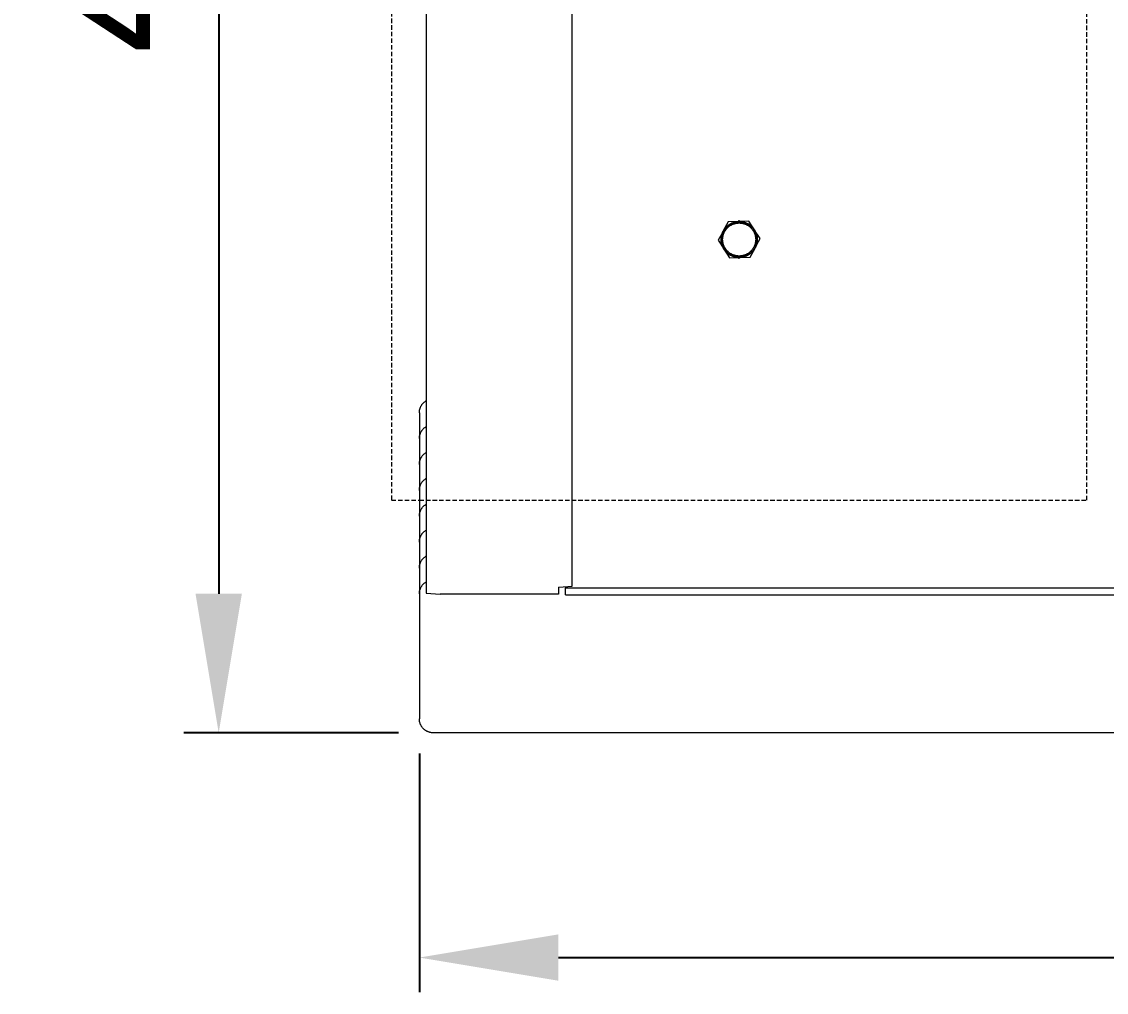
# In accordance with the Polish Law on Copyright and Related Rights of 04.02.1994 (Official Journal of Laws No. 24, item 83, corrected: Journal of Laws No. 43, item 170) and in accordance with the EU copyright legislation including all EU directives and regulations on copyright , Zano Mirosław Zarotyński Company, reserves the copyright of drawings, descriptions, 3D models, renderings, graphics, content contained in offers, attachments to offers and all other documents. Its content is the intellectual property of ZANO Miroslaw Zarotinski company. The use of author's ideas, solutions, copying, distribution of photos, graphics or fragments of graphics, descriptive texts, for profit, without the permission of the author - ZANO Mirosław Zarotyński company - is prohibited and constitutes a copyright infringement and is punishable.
# Model space of a CAD drawing. Header units: millimetres. Extents: x -119 to 3638, y -51 to 1798.
# Drawn here: x -119.2 to 192.8, y -51.4 to 227.8 of the extents above; entities that cross this region are included whole.
import ezdxf

# ---------------------------------------------------------------- set-up
doc = ezdxf.new("R2010")
doc.units = ezdxf.units.MM
doc.linetypes.add('HIDDEN', pattern=[1.905, 1.27, -0.635])
for name, color, linetype, lineweight in [('ZANO_R', 7, 'Continuous', 0), ('ZANO_R_przerywana', 7, 'HIDDEN', 0), ('ZANO_W', 1, 'Continuous', 0)]:
    doc.layers.add(name, color=color, linetype=linetype, lineweight=lineweight)
doc.styles.add('Arial', font='arial.ttf')
doc.styles.get("Standard").update_dxf_attribs({"font": 'ARIALUNI.TTF'})
doc.dimstyles.new('pl i ang', dxfattribs={"dimtxt": 50, "dimasz": 50, "dimexe": 1.25, "dimexo": 0.625, "dimgap": 10, "dimtad": 1, "dimtoh": 1, "dimtxsty": 'Standard', "dimcen": 2.5, "dimclrd": 1, "dimclre": 1, "dimclrt": 1, "dimadec": 0, "dimazin": 0, "dimtfac": 1, "dimtmove": 0, "dimatfit": 3, "dimfxl": 1, "dimarcsym": 1})

# ---------------------------------------------------------------- blocks, each defined once
blk = doc.blocks.new('*D388')
at = {"layer": 'ZANO_W', "color": 1, "lineweight": -2}
for p, q in [((-10.79, 507.08), (-72.51, 507.08)), ((-62.51, 467.08), (-62.51, 63.22)), ((-10.79, 23.22), (-72.51, 23.22))]:
    blk.add_line(p, q, dxfattribs=at)
at = {"layer": 'ZANO_W', "color": 1}
for points in [[(-55.84, 467.08), (-69.17, 467.08), (-62.51, 507.08)], [(-69.17, 63.22), (-55.84, 63.22), (-62.51, 23.22)]]:
    blk.add_solid(points, dxfattribs=at)
at = {"layer": 'ZANO_W', "color": 1, "insert": (-92.93, 265.15), "char_height": 40, "attachment_point": 5, "rotation": 90, "style": 'Arial'}
blk.add_mtext('484', dxfattribs=at)
blk = doc.blocks.new('*D389')
at = {"layer": 'ZANO_W', "color": 1, "lineweight": -2}
for p, q in [((-4.79, 17.22), (-4.79, -51.45)), ((995.21, 17.22), (995.21, -51.45)), ((35.21, -41.45), (955.21, -41.45))]:
    blk.add_line(p, q, dxfattribs=at)
at = {"layer": 'ZANO_W', "color": 1}
for points in [[(35.21, -34.78), (35.21, -48.11), (-4.79, -41.45)], [(955.21, -48.11), (955.21, -34.78), (995.21, -41.45)]]:
    blk.add_solid(points, dxfattribs=at)
at = {"layer": 'ZANO_W', "color": 1, "insert": (495.21, -11.02), "char_height": 40, "attachment_point": 5, "style": 'Arial'}
blk.add_mtext('1000', dxfattribs=at)

msp = doc.modelspace()

# ---------------------------------------------------------------- linework, layer by layer
at = {"layer": 'ZANO_R'}
for p, q in [((-2.79, 466.88), (-2.79, 63.42)), ((39.21, 65.42), (39.21, 464.88)), ((84, 170.22), (82.64, 167.64)), ((83.19, 168.44), (83.3, 168.58)), ((83.3, 168.58), (83.42, 168.71)), ((83.5, 168.5), (83.39, 168.37)), ((83.42, 168.71), (83.54, 168.83)), ((83.61, 168.62), (83.5, 168.5)), ((83.54, 168.83), (83.67, 168.95)), ((83.74, 168.74), (83.61, 168.62)), ((83.67, 168.95), (83.8, 169.07)), ((83.86, 168.86), (83.74, 168.74)), ((83.77, 168.42), (83.88, 168.53)), ((83.8, 169.07), (83.93, 169.18)), ((83.99, 168.97), (83.86, 168.86)), ((83.88, 168.53), (84, 168.65)), ((83.93, 169.18), (84.07, 169.29)), ((84.12, 169.08), (83.99, 168.97)), ((86.92, 170.34), (84, 170.22)), ((84, 168.65), (84.12, 168.76)), ((84.07, 169.29), (84.21, 169.4)), ((84.26, 169.18), (84.12, 169.08)), ((84.12, 168.76), (84.25, 168.86)), ((84.21, 169.4), (84.36, 169.5)), ((84.25, 168.86), (84.38, 168.96)), ((84.4, 169.28), (84.26, 169.18)), ((84.36, 169.5), (84.51, 169.59)), ((84.38, 168.96), (84.51, 169.06)), ((84.54, 169.37), (84.4, 169.28)), ((84.51, 169.59), (84.66, 169.68)), ((84.51, 169.06), (84.65, 169.15)), ((84.54, 169.37), (84.69, 169.46)), ((84.65, 169.15), (84.79, 169.23)), ((84.66, 169.68), (84.81, 169.76)), ((84.69, 169.46), (84.83, 169.55)), ((84.79, 169.23), (84.93, 169.31)), ((84.81, 169.76), (84.97, 169.84)), ((84.83, 169.55), (84.99, 169.63)), ((84.93, 169.31), (85.08, 169.39)), ((84.97, 169.84), (85.13, 169.91)), ((84.99, 169.63), (85.14, 169.7)), ((85.08, 169.39), (85.22, 169.46)), ((85.13, 169.91), (85.29, 169.98)), ((85.14, 169.7), (85.3, 169.77)), ((85.22, 169.46), (85.37, 169.53)), ((85.29, 169.98), (85.46, 170.04)), ((85.3, 169.77), (85.46, 169.83)), ((85.37, 169.53), (85.53, 169.59)), ((85.46, 170.04), (85.62, 170.1)), ((85.46, 169.83), (85.62, 169.89)), ((85.53, 169.59), (85.68, 169.64)), ((85.62, 170.1), (85.79, 170.15)), ((85.62, 169.89), (85.78, 169.94)), ((85.68, 169.64), (85.84, 169.69)), ((85.78, 169.94), (85.94, 169.98)), ((85.79, 170.15), (85.96, 170.19)), ((85.84, 169.69), (85.99, 169.74)), ((85.94, 169.98), (86.11, 170.02)), ((85.96, 170.19), (86.13, 170.23)), ((85.99, 169.74), (86.15, 169.78)), ((86.11, 170.02), (86.28, 170.06)), ((86.13, 170.23), (86.3, 170.27)), ((86.15, 169.78), (86.31, 169.81)), ((86.28, 170.06), (86.44, 170.09)), ((86.3, 170.27), (86.48, 170.3)), ((86.31, 169.81), (86.48, 169.84)), ((86.44, 170.09), (86.61, 170.11)), ((86.48, 170.3), (86.65, 170.32)), ((86.48, 169.84), (86.64, 169.86)), ((86.61, 170.11), (86.78, 170.13)), ((86.64, 169.86), (86.8, 169.88)), ((86.65, 170.32), (86.83, 170.33)), ((86.78, 170.13), (86.95, 170.14)), ((86.8, 169.88), (86.96, 169.89)), ((86.83, 170.33), (87, 170.34)), ((86.95, 170.14), (87.12, 170.15)), ((86.96, 169.89), (87.13, 169.9)), ((87, 170.34), (87.18, 170.35)), ((90, 170.46), (87.08, 170.35)), ((87.12, 170.15), (87.3, 170.15)), ((87.13, 169.9), (87.29, 169.9)), ((87.18, 170.35), (87.35, 170.35)), ((87.21, 170.35), (87.21, 170.75)), ((87.29, 169.9), (87.46, 169.89)), ((87.3, 170.15), (87.47, 170.14)), ((87.35, 170.35), (87.53, 170.34)), ((87.46, 169.89), (87.62, 169.88)), ((87.47, 170.14), (87.64, 170.13)), ((87.53, 170.34), (87.7, 170.32)), ((87.62, 169.88), (87.78, 169.86)), ((87.64, 170.13), (87.81, 170.11)), ((87.7, 170.32), (87.88, 170.3)), ((87.78, 169.86), (87.95, 169.84)), ((87.81, 170.11), (87.98, 170.09)), ((87.88, 170.3), (88.05, 170.28)), ((87.95, 169.84), (88.11, 169.81)), ((87.98, 170.09), (88.14, 170.06)), ((88.05, 170.28), (88.23, 170.25)), ((88.11, 169.81), (88.27, 169.78)), ((88.14, 170.06), (88.31, 170.02)), ((88.23, 170.25), (88.4, 170.21)), ((88.27, 169.78), (88.43, 169.74)), ((88.31, 170.02), (88.48, 169.98)), ((88.4, 170.21), (88.57, 170.17)), ((88.43, 169.74), (88.58, 169.69)), ((88.48, 169.98), (88.64, 169.94)), ((88.57, 170.17), (88.74, 170.12)), ((88.58, 169.69), (88.74, 169.64)), ((88.64, 169.94), (88.8, 169.89)), ((88.74, 170.12), (88.9, 170.06)), ((88.74, 169.64), (88.89, 169.59)), ((88.8, 169.89), (88.96, 169.83)), ((88.89, 169.59), (89.05, 169.53)), ((88.9, 170.06), (89.07, 170)), ((88.96, 169.83), (89.12, 169.77)), ((89.05, 169.53), (89.2, 169.46)), ((89.07, 170), (89.23, 169.94)), ((89.12, 169.77), (89.28, 169.7)), ((89.2, 169.46), (89.35, 169.39)), ((89.23, 169.94), (89.39, 169.87)), ((89.28, 169.7), (89.43, 169.63)), ((89.35, 169.39), (89.49, 169.31)), ((89.39, 169.87), (89.55, 169.79)), ((89.43, 169.63), (89.59, 169.55)), ((89.49, 169.31), (89.63, 169.23)), ((89.55, 169.79), (89.71, 169.71)), ((89.59, 169.55), (89.73, 169.46)), ((89.63, 169.23), (89.77, 169.15)), ((89.71, 169.71), (89.86, 169.62)), ((89.73, 169.46), (89.88, 169.37)), ((89.77, 169.15), (89.91, 169.06)), ((89.86, 169.62), (90.01, 169.53)), ((89.88, 169.37), (90.02, 169.28)), ((89.91, 169.06), (90.04, 168.96)), ((91.56, 167.99), (90, 170.46)), ((90.01, 169.53), (90.15, 169.43)), ((90.02, 169.28), (90.16, 169.18)), ((90.04, 168.96), (90.17, 168.86)), ((90.15, 169.43), (90.3, 169.33)), ((90.16, 169.18), (90.3, 169.08)), ((90.17, 168.86), (90.3, 168.76)), ((90.3, 169.33), (90.44, 169.22)), ((90.3, 169.08), (90.43, 168.97)), ((90.3, 168.76), (90.42, 168.65)), ((90.42, 168.65), (90.54, 168.53)), ((90.43, 168.97), (90.56, 168.86)), ((90.44, 169.22), (90.57, 169.11)), ((90.54, 168.53), (90.66, 168.42)), ((90.56, 168.86), (90.68, 168.74)), ((90.57, 169.11), (90.71, 169)), ((90.68, 168.74), (90.81, 168.62)), ((90.71, 169), (90.83, 168.88)), ((90.81, 168.62), (90.92, 168.5)), ((90.83, 168.88), (90.96, 168.75)), ((90.92, 168.5), (91.03, 168.37)), ((90.96, 168.75), (91.08, 168.62)), ((91.08, 168.62), (91.19, 168.49)), ((91.19, 168.49), (91.3, 168.36)), ((82.57, 167.49), (81.21, 164.91)), ((82.01, 165.2), (82.02, 165.38)), ((82.02, 165.38), (82.03, 165.55)), ((82.03, 165.55), (82.04, 165.73)), ((82.04, 165.73), (82.07, 165.9)), ((82.07, 165.9), (82.09, 166.08)), ((82.09, 166.08), (82.13, 166.25)), ((82.13, 166.25), (82.17, 166.42)), ((82.17, 166.42), (82.21, 166.59)), ((82.21, 166.59), (82.27, 166.76)), ((82.22, 165.4), (82.21, 165.23)), ((82.23, 165.57), (82.22, 165.4)), ((82.25, 165.74), (82.23, 165.57)), ((82.27, 165.91), (82.25, 165.74)), ((82.27, 166.76), (82.32, 166.92)), ((82.3, 166.08), (82.27, 165.91)), ((82.33, 166.25), (82.3, 166.08)), ((82.32, 166.92), (82.39, 167.09)), ((82.37, 166.41), (82.33, 166.25)), ((82.42, 166.58), (82.37, 166.41)), ((82.39, 167.09), (82.45, 167.25)), ((82.47, 166.74), (82.42, 166.58)), ((82.45, 167.25), (82.53, 167.41)), ((82.46, 165.31), (82.47, 165.47)), ((82.53, 166.9), (82.47, 166.74)), ((82.47, 165.47), (82.49, 165.64)), ((82.49, 165.64), (82.51, 165.8)), ((82.51, 165.8), (82.53, 165.96)), ((82.53, 167.41), (82.61, 167.57)), ((82.59, 167.06), (82.53, 166.9)), ((82.53, 165.96), (82.56, 166.12)), ((82.56, 166.12), (82.6, 166.28)), ((82.66, 167.22), (82.59, 167.06)), ((82.6, 166.28), (82.64, 166.44)), ((82.61, 167.57), (82.69, 167.72)), ((82.64, 166.44), (82.69, 166.6)), ((82.73, 167.37), (82.66, 167.22)), ((82.69, 167.72), (82.78, 167.87)), ((82.69, 166.6), (82.74, 166.75)), ((82.81, 167.52), (82.73, 167.37)), ((82.74, 166.75), (82.8, 166.91)), ((82.78, 167.87), (82.88, 168.02)), ((82.8, 166.91), (82.86, 167.06)), ((82.89, 167.67), (82.81, 167.52)), ((82.86, 167.06), (82.93, 167.21)), ((82.88, 168.02), (82.97, 168.16)), ((82.98, 167.82), (82.89, 167.67)), ((82.93, 167.21), (83, 167.35)), ((82.97, 168.16), (83.08, 168.3)), ((83.08, 167.96), (82.98, 167.82)), ((83, 167.35), (83.08, 167.5)), ((83.08, 168.3), (83.19, 168.44)), ((83.18, 168.1), (83.08, 167.96)), ((83.08, 167.5), (83.17, 167.64)), ((83.17, 167.64), (83.26, 167.78)), ((83.28, 168.24), (83.18, 168.1)), ((83.26, 167.78), (83.35, 167.91)), ((83.39, 168.37), (83.28, 168.24)), ((83.35, 167.91), (83.45, 168.04)), ((83.45, 168.04), (83.55, 168.17)), ((83.55, 168.17), (83.66, 168.3)), ((83.66, 168.3), (83.77, 168.42)), ((90.66, 168.42), (90.77, 168.3)), ((90.77, 168.3), (90.87, 168.17)), ((90.87, 168.17), (90.97, 168.04)), ((90.97, 168.04), (91.07, 167.91)), ((91.03, 168.37), (91.14, 168.24)), ((91.07, 167.91), (91.17, 167.78)), ((91.14, 168.24), (91.25, 168.1)), ((91.17, 167.78), (91.25, 167.64)), ((91.25, 168.1), (91.34, 167.96)), ((91.25, 167.64), (91.34, 167.5)), ((91.3, 168.36), (91.41, 168.22)), ((91.34, 167.96), (91.44, 167.82)), ((91.34, 167.5), (91.42, 167.35)), ((91.41, 168.22), (91.51, 168.07)), ((91.42, 167.35), (91.49, 167.21)), ((91.44, 167.82), (91.53, 167.67)), ((91.49, 167.21), (91.56, 167.06)), ((91.51, 168.07), (91.61, 167.92)), ((91.53, 167.67), (91.61, 167.52)), ((91.56, 167.06), (91.62, 166.91)), ((91.61, 167.92), (91.7, 167.77)), ((91.61, 167.52), (91.69, 167.37)), ((91.62, 166.91), (91.68, 166.75)), ((93.21, 165.39), (91.65, 167.86)), ((91.68, 166.75), (91.73, 166.6)), ((91.69, 167.37), (91.76, 167.22)), ((91.7, 167.77), (91.78, 167.62)), ((91.73, 166.6), (91.78, 166.44)), ((91.76, 167.22), (91.83, 167.06)), ((91.78, 167.62), (91.86, 167.47)), ((91.78, 166.44), (91.82, 166.28)), ((91.82, 166.28), (91.86, 166.12)), ((91.83, 167.06), (91.89, 166.9)), ((91.85, 162.8), (93.21, 165.39)), ((91.86, 167.47), (91.94, 167.31)), ((91.86, 166.12), (91.89, 165.96)), ((91.89, 166.9), (91.95, 166.74)), ((91.89, 165.96), (91.92, 165.8)), ((91.92, 165.8), (91.94, 165.64)), ((91.94, 167.31), (92.01, 167.15)), ((91.94, 165.64), (91.95, 165.47)), ((91.95, 166.74), (92, 166.58)), ((91.95, 165.47), (91.96, 165.31)), ((92, 166.58), (92.05, 166.41)), ((92.01, 167.15), (92.08, 166.98)), ((92.05, 166.41), (92.09, 166.25)), ((92.08, 166.98), (92.13, 166.82)), ((92.09, 166.25), (92.12, 166.08)), ((92.12, 166.08), (92.15, 165.91)), ((92.13, 166.82), (92.19, 166.65)), ((92.15, 165.91), (92.17, 165.74)), ((92.17, 165.74), (92.19, 165.57)), ((92.19, 166.65), (92.24, 166.48)), ((92.19, 165.57), (92.2, 165.4)), ((92.2, 165.4), (92.21, 165.23)), ((92.24, 166.48), (92.28, 166.31)), ((92.28, 166.31), (92.32, 166.14)), ((92.32, 166.14), (92.35, 165.97)), ((92.35, 165.97), (92.37, 165.79)), ((92.37, 165.79), (92.39, 165.62)), ((92.39, 165.62), (92.4, 165.44)), ((92.4, 165.44), (92.41, 165.27)), ((81.21, 164.91), (82.77, 162.44)), ((82.01, 165.03), (82.01, 165.2)), ((82.02, 164.85), (82.01, 165.03)), ((82.03, 164.68), (82.02, 164.85)), ((82.05, 164.5), (82.03, 164.68)), ((82.08, 164.33), (82.05, 164.5)), ((82.11, 164.16), (82.08, 164.33)), ((82.14, 163.98), (82.11, 164.16)), ((82.18, 163.81), (82.14, 163.98)), ((82.23, 163.64), (82.18, 163.81)), ((82.21, 165.23), (82.21, 165.06)), ((82.21, 165.06), (82.22, 164.89)), ((82.22, 164.89), (82.23, 164.72)), ((82.23, 164.72), (82.25, 164.55)), ((82.29, 163.48), (82.23, 163.64)), ((82.25, 164.55), (82.27, 164.38)), ((82.27, 164.38), (82.3, 164.21)), ((82.35, 163.31), (82.29, 163.48)), ((82.3, 164.21), (82.33, 164.05)), ((82.33, 164.05), (82.37, 163.88)), ((82.41, 163.15), (82.35, 163.31)), ((82.37, 163.88), (82.42, 163.72)), ((82.48, 162.99), (82.41, 163.15)), ((82.42, 163.72), (82.47, 163.55)), ((82.46, 165.15), (82.46, 165.31)), ((82.46, 164.98), (82.46, 165.15)), ((82.47, 164.82), (82.46, 164.98)), ((82.49, 164.66), (82.47, 164.82)), ((82.47, 163.55), (82.53, 163.39)), ((82.56, 162.83), (82.48, 162.99)), ((82.51, 164.49), (82.49, 164.66)), ((82.53, 164.33), (82.51, 164.49)), ((82.56, 164.17), (82.53, 164.33)), ((82.53, 163.39), (82.59, 163.23)), ((82.6, 164.01), (82.56, 164.17)), ((82.64, 162.67), (82.56, 162.83)), ((82.59, 163.23), (82.66, 163.08)), ((82.64, 163.85), (82.6, 164.01)), ((82.69, 163.7), (82.64, 163.85)), ((82.72, 162.52), (82.64, 162.67)), ((82.66, 163.08), (82.73, 162.92)), ((82.74, 163.54), (82.69, 163.7)), ((82.81, 162.37), (82.72, 162.52)), ((82.73, 162.92), (82.81, 162.77)), ((82.8, 163.39), (82.74, 163.54)), ((82.86, 163.24), (82.8, 163.39)), ((82.81, 162.77), (82.89, 162.62)), ((82.91, 162.22), (82.81, 162.37)), ((82.93, 163.09), (82.86, 163.24)), ((82.86, 162.3), (84.42, 159.83)), ((82.89, 162.62), (82.98, 162.48)), ((83, 162.94), (82.93, 163.09)), ((82.98, 162.48), (83.08, 162.33)), ((83.08, 162.8), (83, 162.94)), ((83.17, 162.65), (83.08, 162.8)), ((83.08, 162.33), (83.18, 162.19)), ((83.26, 162.52), (83.17, 162.65)), ((83.35, 162.38), (83.26, 162.52)), ((83.45, 162.25), (83.35, 162.38)), ((83.55, 162.12), (83.45, 162.25)), ((90.42, 160.07), (91.78, 162.66)), ((90.97, 162.25), (90.87, 162.12)), ((91.07, 162.38), (90.97, 162.25)), ((91.17, 162.52), (91.07, 162.38)), ((91.25, 162.65), (91.17, 162.52)), ((91.34, 162.8), (91.25, 162.65)), ((91.34, 162.33), (91.25, 162.19)), ((91.42, 162.94), (91.34, 162.8)), ((91.44, 162.48), (91.34, 162.33)), ((91.49, 163.09), (91.42, 162.94)), ((91.53, 162.62), (91.44, 162.48)), ((91.55, 162.28), (91.45, 162.13)), ((91.56, 163.24), (91.49, 163.09)), ((91.61, 162.77), (91.53, 162.62)), ((91.64, 162.42), (91.55, 162.28)), ((91.62, 163.39), (91.56, 163.24)), ((91.69, 162.92), (91.61, 162.77)), ((91.68, 163.54), (91.62, 163.39)), ((91.73, 162.58), (91.64, 162.42)), ((91.73, 163.7), (91.68, 163.54)), ((91.76, 163.08), (91.69, 162.92)), ((91.78, 163.85), (91.73, 163.7)), ((91.81, 162.73), (91.73, 162.58)), ((91.83, 163.23), (91.76, 163.08)), ((91.82, 164.01), (91.78, 163.85)), ((91.89, 162.89), (91.81, 162.73)), ((91.86, 164.17), (91.82, 164.01)), ((91.89, 163.39), (91.83, 163.23)), ((91.89, 164.33), (91.86, 164.17)), ((91.92, 164.49), (91.89, 164.33)), ((91.95, 163.55), (91.89, 163.39)), ((91.97, 163.05), (91.89, 162.89)), ((91.94, 164.66), (91.92, 164.49)), ((91.95, 164.82), (91.94, 164.66)), ((91.96, 164.98), (91.95, 164.82)), ((92, 163.72), (91.95, 163.55)), ((91.96, 165.31), (91.96, 165.15)), ((91.96, 165.15), (91.96, 164.98)), ((92.04, 163.21), (91.97, 163.05)), ((92.05, 163.88), (92, 163.72)), ((92.1, 163.37), (92.04, 163.21)), ((92.09, 164.05), (92.05, 163.88)), ((92.12, 164.21), (92.09, 164.05)), ((92.16, 163.54), (92.1, 163.37)), ((92.15, 164.38), (92.12, 164.21)), ((92.17, 164.55), (92.15, 164.38)), ((92.21, 163.71), (92.16, 163.54)), ((92.19, 164.72), (92.17, 164.55)), ((92.2, 164.89), (92.19, 164.72)), ((92.21, 165.06), (92.2, 164.89)), ((92.21, 165.23), (92.21, 165.06)), ((92.25, 163.87), (92.21, 163.71)), ((92.29, 164.05), (92.25, 163.87)), ((92.33, 164.22), (92.29, 164.05)), ((92.36, 164.39), (92.33, 164.22)), ((92.38, 164.57), (92.36, 164.39)), ((92.39, 164.74), (92.38, 164.57)), ((92.41, 164.92), (92.39, 164.74)), ((92.41, 165.27), (92.41, 165.09)), ((92.41, 165.09), (92.41, 164.92)), ((83.01, 162.08), (82.91, 162.22)), ((83.12, 161.94), (83.01, 162.08)), ((83.23, 161.8), (83.12, 161.94)), ((83.18, 162.19), (83.28, 162.06)), ((83.34, 161.67), (83.23, 161.8)), ((83.28, 162.06), (83.39, 161.93)), ((83.46, 161.54), (83.34, 161.67)), ((83.39, 161.93), (83.5, 161.8)), ((83.59, 161.42), (83.46, 161.54)), ((83.5, 161.8), (83.62, 161.67)), ((83.66, 162), (83.55, 162.12)), ((83.72, 161.3), (83.59, 161.42)), ((83.62, 161.67), (83.74, 161.55)), ((83.77, 161.88), (83.66, 162)), ((83.85, 161.18), (83.72, 161.3)), ((83.74, 161.55), (83.86, 161.44)), ((83.88, 161.76), (83.77, 161.88)), ((83.98, 161.07), (83.85, 161.18)), ((83.86, 161.44), (83.99, 161.32)), ((84, 161.65), (83.88, 161.76)), ((84.12, 160.96), (83.98, 161.07)), ((83.99, 161.32), (84.12, 161.22)), ((84.12, 161.54), (84, 161.65)), ((84.25, 161.43), (84.12, 161.54)), ((84.12, 161.22), (84.26, 161.11)), ((84.27, 160.86), (84.12, 160.96)), ((84.38, 161.33), (84.25, 161.43)), ((84.26, 161.11), (84.4, 161.01)), ((84.41, 160.76), (84.27, 160.86)), ((84.51, 161.24), (84.38, 161.33)), ((84.4, 161.01), (84.54, 160.92)), ((84.56, 160.67), (84.41, 160.76)), ((84.42, 159.83), (87.34, 159.95)), ((84.65, 161.15), (84.51, 161.24)), ((84.54, 160.92), (84.69, 160.83)), ((84.72, 160.59), (84.56, 160.67)), ((84.79, 161.06), (84.65, 161.15)), ((84.69, 160.83), (84.84, 160.75)), ((84.87, 160.5), (84.72, 160.59)), ((84.93, 160.98), (84.79, 161.06)), ((84.84, 160.75), (84.99, 160.67)), ((85.03, 160.43), (84.87, 160.5)), ((85.08, 160.9), (84.93, 160.98)), ((84.99, 160.67), (85.14, 160.6)), ((85.19, 160.36), (85.03, 160.43)), ((85.22, 160.83), (85.08, 160.9)), ((85.14, 160.6), (85.3, 160.53)), ((85.35, 160.29), (85.19, 160.36)), ((85.37, 160.77), (85.22, 160.83)), ((85.3, 160.53), (85.46, 160.47)), ((85.52, 160.23), (85.35, 160.29)), ((85.53, 160.71), (85.37, 160.77)), ((85.46, 160.47), (85.62, 160.41)), ((85.68, 160.18), (85.52, 160.23)), ((85.68, 160.65), (85.53, 160.71)), ((85.62, 160.41), (85.78, 160.36)), ((85.84, 160.6), (85.68, 160.65)), ((85.85, 160.13), (85.68, 160.18)), ((85.78, 160.36), (85.94, 160.31)), ((85.99, 160.56), (85.84, 160.6)), ((86.02, 160.08), (85.85, 160.13)), ((85.94, 160.31), (86.11, 160.27)), ((86.15, 160.52), (85.99, 160.56)), ((86.2, 160.05), (86.02, 160.08)), ((86.11, 160.27), (86.28, 160.24)), ((86.31, 160.48), (86.15, 160.52)), ((86.37, 160.02), (86.2, 160.05)), ((86.28, 160.24), (86.45, 160.21)), ((86.48, 160.45), (86.31, 160.48)), ((86.54, 159.99), (86.37, 160.02)), ((86.45, 160.21), (86.61, 160.18)), ((86.64, 160.43), (86.48, 160.45)), ((86.72, 159.97), (86.54, 159.99)), ((86.61, 160.18), (86.78, 160.17)), ((86.8, 160.41), (86.64, 160.43)), ((86.89, 159.96), (86.72, 159.97)), ((86.78, 160.17), (86.96, 160.15)), ((86.96, 160.4), (86.8, 160.41)), ((87.07, 159.95), (86.89, 159.96)), ((87.13, 160.4), (86.96, 160.4)), ((86.96, 160.15), (87.13, 160.15)), ((87.24, 159.95), (87.07, 159.95)), ((87.29, 160.4), (87.13, 160.4)), ((87.13, 160.15), (87.3, 160.15)), ((87.21, 159.55), (87.21, 159.94)), ((87.42, 159.95), (87.24, 159.95)), ((87.46, 160.4), (87.29, 160.4)), ((87.3, 160.15), (87.47, 160.15)), ((87.59, 159.96), (87.42, 159.95)), ((87.62, 160.41), (87.46, 160.4)), ((87.47, 160.15), (87.64, 160.17)), ((87.5, 159.95), (90.42, 160.07)), ((87.77, 159.98), (87.59, 159.96)), ((87.78, 160.43), (87.62, 160.41)), ((87.64, 160.17), (87.81, 160.18)), ((87.94, 160), (87.77, 159.98)), ((87.95, 160.45), (87.78, 160.43)), ((87.81, 160.18), (87.98, 160.21)), ((88.12, 160.03), (87.94, 160)), ((88.11, 160.48), (87.95, 160.45)), ((87.98, 160.21), (88.14, 160.24)), ((88.27, 160.52), (88.11, 160.48)), ((88.29, 160.06), (88.12, 160.03)), ((88.14, 160.24), (88.31, 160.27)), ((88.43, 160.56), (88.27, 160.52)), ((88.46, 160.1), (88.29, 160.06)), ((88.31, 160.27), (88.48, 160.31)), ((88.58, 160.6), (88.43, 160.56)), ((88.63, 160.14), (88.46, 160.1)), ((88.48, 160.31), (88.64, 160.36)), ((88.74, 160.65), (88.58, 160.6)), ((88.8, 160.2), (88.63, 160.14)), ((88.64, 160.36), (88.8, 160.41)), ((88.89, 160.71), (88.74, 160.65)), ((88.8, 160.41), (88.97, 160.47)), ((88.96, 160.25), (88.8, 160.2)), ((89.05, 160.77), (88.89, 160.71)), ((89.13, 160.31), (88.96, 160.25)), ((88.97, 160.47), (89.12, 160.53)), ((89.2, 160.83), (89.05, 160.77)), ((89.12, 160.53), (89.28, 160.6)), ((89.29, 160.38), (89.13, 160.31)), ((89.35, 160.9), (89.2, 160.83)), ((89.28, 160.6), (89.44, 160.67)), ((89.45, 160.45), (89.29, 160.38)), ((89.49, 160.98), (89.35, 160.9)), ((89.44, 160.67), (89.59, 160.75)), ((89.61, 160.53), (89.45, 160.45)), ((89.63, 161.06), (89.49, 160.98)), ((89.59, 160.75), (89.74, 160.83)), ((89.76, 160.62), (89.61, 160.53)), ((89.77, 161.15), (89.63, 161.06)), ((89.74, 160.83), (89.88, 160.92)), ((89.91, 160.71), (89.76, 160.62)), ((89.91, 161.24), (89.77, 161.15)), ((90.02, 161.01), (89.88, 160.92)), ((90.04, 161.33), (89.91, 161.24)), ((90.06, 160.8), (89.91, 160.71)), ((90.16, 161.11), (90.02, 161.01)), ((90.17, 161.43), (90.04, 161.33)), ((90.21, 160.9), (90.06, 160.8)), ((90.3, 161.22), (90.16, 161.11)), ((90.3, 161.54), (90.17, 161.43)), ((90.35, 161), (90.21, 160.9)), ((90.42, 161.65), (90.3, 161.54)), ((90.43, 161.32), (90.3, 161.22)), ((90.49, 161.11), (90.35, 161)), ((90.54, 161.76), (90.42, 161.65)), ((90.56, 161.44), (90.43, 161.32)), ((90.62, 161.22), (90.49, 161.11)), ((90.66, 161.88), (90.54, 161.76)), ((90.69, 161.55), (90.56, 161.44)), ((90.75, 161.34), (90.62, 161.22)), ((90.77, 162), (90.66, 161.88)), ((90.81, 161.67), (90.69, 161.55)), ((90.88, 161.46), (90.75, 161.34)), ((90.87, 162.12), (90.77, 162)), ((90.92, 161.8), (90.81, 161.67)), ((91, 161.59), (90.88, 161.46)), ((91.03, 161.93), (90.92, 161.8)), ((91.12, 161.72), (91, 161.59)), ((91.14, 162.06), (91.03, 161.93)), ((91.23, 161.85), (91.12, 161.72)), ((91.25, 162.19), (91.14, 162.06)), ((91.34, 161.99), (91.23, 161.85)), ((91.45, 162.13), (91.34, 161.99)), ((-3.14, 118.54), (-3.03, 118.62)), ((-3.03, 118.62), (-2.91, 118.69)), ((-2.91, 118.69), (-2.79, 118.77)), ((-4.79, 115.44), (-4.78, 115.58)), ((-4.79, 115.3), (-4.79, 115.44)), ((-4.78, 115.58), (-4.77, 115.72)), ((-4.77, 115.72), (-4.75, 115.86)), ((-4.75, 115.86), (-4.73, 116)), ((-4.73, 116), (-4.7, 116.13)), ((-4.7, 116.13), (-4.67, 116.27)), ((-4.67, 116.27), (-4.63, 116.4)), ((-4.63, 116.4), (-4.59, 116.54)), ((-4.59, 116.54), (-4.55, 116.67)), ((-4.55, 116.67), (-4.5, 116.8)), ((-4.5, 116.8), (-4.44, 116.93)), ((-4.44, 116.93), (-4.38, 117.06)), ((-4.38, 117.06), (-4.32, 117.18)), ((-4.32, 117.18), (-4.25, 117.3)), ((-4.25, 117.3), (-4.18, 117.42)), ((-4.18, 117.42), (-4.11, 117.54)), ((-4.11, 117.54), (-4.03, 117.65)), ((-4.03, 117.65), (-3.94, 117.76)), ((-3.94, 117.76), (-3.85, 117.87)), ((-3.85, 117.87), (-3.76, 117.98)), ((-3.76, 117.98), (-3.67, 118.08)), ((-3.67, 118.08), (-3.57, 118.18)), ((-3.57, 118.18), (-3.47, 118.27)), ((-3.47, 118.27), (-3.36, 118.37)), ((-3.36, 118.37), (-3.25, 118.45)), ((-3.25, 118.45), (-3.14, 118.54)), ((-4.79, 115.3), (-4.79, 111.05)), ((-4.79, 111.05), (-4.79, 107.86)), ((-4.59, 109.09), (-4.55, 109.22)), ((-4.55, 109.22), (-4.5, 109.35)), ((-4.5, 109.35), (-4.44, 109.48)), ((-4.44, 109.48), (-4.38, 109.61)), ((-4.38, 109.61), (-4.32, 109.73)), ((-4.32, 109.73), (-4.25, 109.86)), ((-4.25, 109.86), (-4.18, 109.98)), ((-4.18, 109.98), (-4.11, 110.09)), ((-4.11, 110.09), (-4.03, 110.21)), ((-4.03, 110.21), (-3.94, 110.32)), ((-3.94, 110.32), (-3.85, 110.43)), ((-3.85, 110.43), (-3.76, 110.53)), ((-3.76, 110.53), (-3.67, 110.64)), ((-3.67, 110.64), (-3.57, 110.73)), ((-3.57, 110.73), (-3.47, 110.83)), ((-3.47, 110.83), (-3.36, 110.92)), ((-3.36, 110.92), (-3.25, 111.01)), ((-3.25, 111.01), (-3.14, 111.09)), ((-3.14, 111.09), (-3.03, 111.17)), ((-3.03, 111.17), (-2.91, 111.25)), ((-2.91, 111.25), (-2.79, 111.32)), ((-4.79, 108), (-4.78, 108.14)), ((-4.79, 107.86), (-4.79, 108)), ((-4.79, 107.86), (-4.79, 103.6)), ((-4.78, 108.14), (-4.77, 108.27)), ((-4.77, 108.27), (-4.75, 108.41)), ((-4.75, 108.41), (-4.73, 108.55)), ((-4.73, 108.55), (-4.7, 108.69)), ((-4.7, 108.69), (-4.67, 108.82)), ((-4.67, 108.82), (-4.63, 108.96)), ((-4.63, 108.96), (-4.59, 109.09)), ((-4.79, 103.6), (-4.79, 100.41)), ((-3.94, 102.87), (-3.85, 102.98)), ((-3.85, 102.98), (-3.76, 103.09)), ((-3.76, 103.09), (-3.67, 103.19)), ((-3.67, 103.19), (-3.57, 103.29)), ((-3.57, 103.29), (-3.47, 103.38)), ((-3.47, 103.38), (-3.36, 103.48)), ((-3.36, 103.48), (-3.25, 103.56)), ((-3.25, 103.56), (-3.14, 103.65)), ((-3.14, 103.65), (-3.03, 103.73)), ((-3.03, 103.73), (-2.91, 103.8)), ((-2.91, 103.8), (-2.79, 103.88)), ((-4.79, 100.55), (-4.78, 100.69)), ((-4.79, 100.41), (-4.79, 100.55)), ((-4.79, 100.41), (-4.79, 96.16)), ((-4.78, 100.69), (-4.77, 100.83)), ((-4.77, 100.83), (-4.75, 100.97)), ((-4.75, 100.97), (-4.73, 101.11)), ((-4.73, 101.11), (-4.7, 101.24)), ((-4.7, 101.24), (-4.67, 101.38)), ((-4.67, 101.38), (-4.63, 101.51)), ((-4.63, 101.51), (-4.59, 101.65)), ((-4.59, 101.65), (-4.55, 101.78)), ((-4.55, 101.78), (-4.5, 101.91)), ((-4.5, 101.91), (-4.44, 102.04)), ((-4.44, 102.04), (-4.38, 102.16)), ((-4.38, 102.16), (-4.32, 102.29)), ((-4.32, 102.29), (-4.25, 102.41)), ((-4.25, 102.41), (-4.18, 102.53)), ((-4.18, 102.53), (-4.11, 102.65)), ((-4.11, 102.65), (-4.03, 102.76)), ((-4.03, 102.76), (-3.94, 102.87)), ((-4.79, 96.16), (-4.79, 92.97)), ((-4.75, 93.52), (-4.73, 93.66)), ((-4.73, 93.66), (-4.7, 93.8)), ((-4.7, 93.8), (-4.67, 93.93)), ((-4.67, 93.93), (-4.63, 94.07)), ((-4.63, 94.07), (-4.59, 94.2)), ((-4.59, 94.2), (-4.55, 94.33)), ((-4.55, 94.33), (-4.5, 94.46)), ((-4.5, 94.46), (-4.44, 94.59)), ((-4.44, 94.59), (-4.38, 94.72)), ((-4.38, 94.72), (-4.32, 94.84)), ((-4.32, 94.84), (-4.25, 94.97)), ((-4.25, 94.97), (-4.18, 95.09)), ((-4.18, 95.09), (-4.11, 95.2)), ((-4.11, 95.2), (-4.03, 95.32)), ((-4.03, 95.32), (-3.94, 95.43)), ((-3.94, 95.43), (-3.85, 95.54)), ((-3.85, 95.54), (-3.76, 95.64)), ((-3.76, 95.64), (-3.67, 95.74)), ((-3.67, 95.74), (-3.57, 95.84)), ((-3.57, 95.84), (-3.47, 95.94)), ((-3.47, 95.94), (-3.36, 96.03)), ((-3.36, 96.03), (-3.25, 96.12)), ((-3.25, 96.12), (-3.14, 96.2)), ((-3.14, 96.2), (-3.03, 96.28)), ((-3.03, 96.28), (-2.91, 96.36)), ((-2.91, 96.36), (-2.79, 96.43)), ((-4.79, 93.11), (-4.78, 93.25)), ((-4.79, 92.97), (-4.79, 93.11)), ((-4.79, 92.97), (-4.79, 88.71)), ((-4.78, 93.25), (-4.77, 93.38)), ((-4.77, 93.38), (-4.75, 93.52)), ((-4.79, 88.71), (-4.79, 85.52)), ((-4.38, 87.27), (-4.32, 87.4)), ((-4.32, 87.4), (-4.25, 87.52)), ((-4.25, 87.52), (-4.18, 87.64)), ((-4.18, 87.64), (-4.11, 87.76)), ((-4.11, 87.76), (-4.03, 87.87)), ((-4.03, 87.87), (-3.94, 87.98)), ((-3.94, 87.98), (-3.85, 88.09)), ((-3.85, 88.09), (-3.76, 88.2)), ((-3.76, 88.2), (-3.67, 88.3)), ((-3.67, 88.3), (-3.57, 88.4)), ((-3.57, 88.4), (-3.47, 88.49)), ((-3.47, 88.49), (-3.36, 88.59)), ((-3.36, 88.59), (-3.25, 88.67)), ((-3.25, 88.67), (-3.14, 88.76)), ((-3.14, 88.76), (-3.03, 88.84)), ((-3.03, 88.84), (-2.91, 88.91)), ((-2.91, 88.91), (-2.79, 88.99)), ((-4.79, 85.66), (-4.78, 85.8)), ((-4.79, 85.52), (-4.79, 85.66)), ((-4.79, 85.52), (-4.79, 81.27)), ((-4.78, 85.8), (-4.77, 85.94)), ((-4.77, 85.94), (-4.75, 86.08)), ((-4.75, 86.08), (-4.73, 86.22)), ((-4.73, 86.22), (-4.7, 86.35)), ((-4.7, 86.35), (-4.67, 86.49)), ((-4.67, 86.49), (-4.63, 86.62)), ((-4.63, 86.62), (-4.59, 86.76)), ((-4.59, 86.76), (-4.55, 86.89)), ((-4.55, 86.89), (-4.5, 87.02)), ((-4.5, 87.02), (-4.44, 87.15)), ((-4.44, 87.15), (-4.38, 87.27)), ((-4.79, 81.27), (-4.79, 78.08)), ((-3.47, 81.05), (-3.36, 81.14)), ((-3.36, 81.14), (-3.25, 81.23)), ((-3.25, 81.23), (-3.14, 81.31)), ((-3.14, 81.31), (-3.03, 81.39)), ((-3.03, 81.39), (-2.91, 81.47)), ((-2.91, 81.47), (-2.79, 81.54)), ((-4.79, 78.22), (-4.78, 78.36)), ((-4.79, 78.08), (-4.79, 78.22)), ((-4.79, 78.08), (-4.79, 73.82)), ((-4.78, 78.36), (-4.77, 78.49)), ((-4.77, 78.49), (-4.75, 78.63)), ((-4.75, 78.63), (-4.73, 78.77)), ((-4.73, 78.77), (-4.7, 78.91)), ((-4.7, 78.91), (-4.67, 79.04)), ((-4.67, 79.04), (-4.63, 79.18)), ((-4.63, 79.18), (-4.59, 79.31)), ((-4.59, 79.31), (-4.55, 79.44)), ((-4.55, 79.44), (-4.5, 79.57)), ((-4.5, 79.57), (-4.44, 79.7)), ((-4.44, 79.7), (-4.38, 79.83)), ((-4.38, 79.83), (-4.32, 79.95)), ((-4.32, 79.95), (-4.25, 80.08)), ((-4.25, 80.08), (-4.18, 80.2)), ((-4.18, 80.2), (-4.11, 80.31)), ((-4.11, 80.31), (-4.03, 80.43)), ((-4.03, 80.43), (-3.94, 80.54)), ((-3.94, 80.54), (-3.85, 80.65)), ((-3.85, 80.65), (-3.76, 80.75)), ((-3.76, 80.75), (-3.67, 80.85)), ((-3.67, 80.85), (-3.57, 80.95)), ((-3.57, 80.95), (-3.47, 81.05)), ((-4.79, 73.82), (-4.79, 70.63)), ((-4.63, 71.73), (-4.59, 71.87)), ((-4.59, 71.87), (-4.55, 72)), ((-4.55, 72), (-4.5, 72.13)), ((-4.5, 72.13), (-4.44, 72.26)), ((-4.44, 72.26), (-4.38, 72.38)), ((-4.38, 72.38), (-4.32, 72.51)), ((-4.32, 72.51), (-4.25, 72.63)), ((-4.25, 72.63), (-4.18, 72.75)), ((-4.18, 72.75), (-4.11, 72.87)), ((-4.11, 72.87), (-4.03, 72.98)), ((-4.03, 72.98), (-3.94, 73.09)), ((-3.94, 73.09), (-3.85, 73.2)), ((-3.85, 73.2), (-3.76, 73.31)), ((-3.76, 73.31), (-3.67, 73.41)), ((-3.67, 73.41), (-3.57, 73.51)), ((-3.57, 73.51), (-3.47, 73.6)), ((-3.47, 73.6), (-3.36, 73.7)), ((-3.36, 73.7), (-3.25, 73.78)), ((-3.25, 73.78), (-3.14, 73.87)), ((-3.14, 73.87), (-3.03, 73.95)), ((-3.03, 73.95), (-2.91, 74.02)), ((-2.91, 74.02), (-2.79, 74.1)), ((-4.79, 70.77), (-4.78, 70.91)), ((-4.79, 70.63), (-4.79, 70.77)), ((-4.79, 70.63), (-4.79, 66.38)), ((-4.78, 70.91), (-4.77, 71.05)), ((-4.77, 71.05), (-4.75, 71.19)), ((-4.75, 71.19), (-4.73, 71.33)), ((-4.73, 71.33), (-4.7, 71.46)), ((-4.7, 71.46), (-4.67, 71.6)), ((-4.67, 71.6), (-4.63, 71.73)), ((-4.79, 66.38), (-4.79, 63.19)), ((-4.11, 65.42), (-4.03, 65.54)), ((-4.03, 65.54), (-3.94, 65.65)), ((-3.94, 65.65), (-3.85, 65.76)), ((-3.85, 65.76), (-3.76, 65.86)), ((-3.76, 65.86), (-3.67, 65.96)), ((-3.67, 65.96), (-3.57, 66.06)), ((-3.57, 66.06), (-3.47, 66.16)), ((-3.47, 66.16), (-3.36, 66.25)), ((-3.36, 66.25), (-3.25, 66.34)), ((-3.25, 66.34), (-3.14, 66.42)), ((-3.14, 66.42), (-3.03, 66.5)), ((-3.03, 66.5), (-2.91, 66.58)), ((-2.91, 66.58), (-2.79, 66.65)), ((-4.79, 63.33), (-4.78, 63.46)), ((-4.79, 63.19), (-4.79, 63.33)), ((-4.79, 63.19), (-4.79, 58.93)), ((-4.78, 63.46), (-4.77, 63.6)), ((-4.77, 63.6), (-4.75, 63.74)), ((-4.75, 63.74), (-4.73, 63.88)), ((-4.73, 63.88), (-4.7, 64.02)), ((-4.7, 64.02), (-4.67, 64.15)), ((-4.67, 64.15), (-4.63, 64.29)), ((-4.63, 64.29), (-4.59, 64.42)), ((-4.59, 64.42), (-4.55, 64.55)), ((-4.55, 64.55), (-4.5, 64.68)), ((-4.5, 64.68), (-4.44, 64.81)), ((-4.44, 64.81), (-4.38, 64.94)), ((-4.38, 64.94), (-4.32, 65.06)), ((-4.32, 65.06), (-4.25, 65.19)), ((-4.25, 65.19), (-4.18, 65.31)), ((-4.18, 65.31), (-4.11, 65.42)), ((-2.79, 63.42), (-1.46, 63.29)), ((-1.46, 63.29), (-0.13, 63.2)), ((-0.13, 63.2), (1.21, 63.15)), ((35.21, 63.15), (1.21, 63.15)), ((35.21, 65.15), (36.55, 65.2)), ((35.21, 65.15), (35.21, 63.15)), ((36.55, 65.2), (37.88, 65.29)), ((37.21, 65.24), (37.21, 64.88)), ((37.21, 62.9), (37.21, 64.88)), ((37.21, 64.88), (953.21, 64.88)), ((37.21, 62.9), (953.21, 62.9)), ((37.88, 65.29), (39.21, 65.42)), ((-4.79, 58.93), (-4.79, 27.22)), ((-4.79, 27.08), (-4.79, 27.22)), ((-4.78, 26.94), (-4.79, 27.08)), ((-4.77, 26.81), (-4.78, 26.94)), ((-4.75, 26.67), (-4.77, 26.81)), ((-4.73, 26.54), (-4.75, 26.67)), ((-4.71, 26.4), (-4.73, 26.54)), ((-4.68, 26.27), (-4.71, 26.4)), ((-4.64, 26.14), (-4.68, 26.27)), ((-4.6, 26.01), (-4.64, 26.14)), ((-4.56, 25.88), (-4.6, 26.01)), ((-4.51, 25.75), (-4.56, 25.88)), ((-4.46, 25.62), (-4.51, 25.75)), ((-4.4, 25.5), (-4.46, 25.62)), ((-4.34, 25.38), (-4.4, 25.5)), ((-4.28, 25.26), (-4.34, 25.38)), ((-4.21, 25.14), (-4.28, 25.26)), ((-4.13, 25.02), (-4.21, 25.14)), ((-4.06, 24.91), (-4.13, 25.02)), ((-3.98, 24.8), (-4.06, 24.91)), ((-3.89, 24.69), (-3.98, 24.8)), ((-3.8, 24.59), (-3.89, 24.69)), ((-3.71, 24.49), (-3.8, 24.59)), ((-3.62, 24.39), (-3.71, 24.49)), ((-3.52, 24.29), (-3.62, 24.39)), ((-3.42, 24.2), (-3.52, 24.29)), ((-3.31, 24.11), (-3.42, 24.2)), ((-3.21, 24.03), (-3.31, 24.11)), ((-3.1, 23.95), (-3.21, 24.03)), ((-2.98, 23.87), (-3.1, 23.95)), ((-2.87, 23.8), (-2.98, 23.87)), ((-2.75, 23.73), (-2.87, 23.8)), ((-2.63, 23.66), (-2.75, 23.73)), ((-2.51, 23.6), (-2.63, 23.66)), ((-2.38, 23.55), (-2.51, 23.6)), ((-2.26, 23.49), (-2.38, 23.55)), ((-2.13, 23.45), (-2.26, 23.49)), ((-2, 23.4), (-2.13, 23.45)), ((-1.87, 23.36), (-2, 23.4)), ((-1.74, 23.33), (-1.87, 23.36)), ((-1.6, 23.3), (-1.74, 23.33)), ((-1.47, 23.27), (-1.6, 23.3)), ((-1.33, 23.25), (-1.47, 23.27)), ((-1.2, 23.24), (-1.33, 23.25)), ((-1.06, 23.22), (-1.2, 23.24)), ((-0.93, 23.22), (-1.06, 23.22)), ((-0.79, 23.22), (-0.93, 23.22)), ((991.21, 23.22), (-0.79, 23.22))]:
    msp.add_line(p, q, dxfattribs=at)
at = {"layer": 'ZANO_R_przerywana'}
for p, q in [((-12.79, 440.15), (-12.79, 90.15)), ((187.21, 90.15), (187.21, 440.15)), ((-12.79, 90.15), (-4.79, 90.15)), ((-4.79, 90.15), (187.21, 90.15))]:
    msp.add_line(p, q, dxfattribs=at)

# ---------------------------------------------------------------- dimensions: what is measured, and where the dimension line sits
at = {"layer": 'ZANO_W'}
dim = msp.add_linear_dim(base=(-62.51, 23.22), p1=(-0.79, 507.08), p2=(-0.79, 23.22), angle=90, dimstyle='pl i ang', override={"dimtxt": 40, "dimasz": 40, "dimexe": 10, "dimexo": 10, "dimtoh": 0, "dimdec": 0, "dimtxsty": 'Arial', "dimtdec": 0, "dimtmove": 1}, dxfattribs=at)
dim.commit()
dim.dimension.update_dxf_attribs({"geometry": '*D388', "text_midpoint": (-92.93, 265.15)})
dim = msp.add_linear_dim(base=(995.21, -41.45), p1=(-4.79, 27.22), p2=(995.21, 27.22), dimstyle='pl i ang', override={"dimtxt": 40, "dimasz": 40, "dimexe": 10, "dimexo": 10, "dimtoh": 0, "dimdec": 0, "dimtxsty": 'Arial', "dimtdec": 0, "dimtmove": 1}, dxfattribs=at)
dim.commit()
dim.dimension.update_dxf_attribs({"geometry": '*D389', "text_midpoint": (495.21, -11.02)})

doc.saveas('drawing.dxf')
